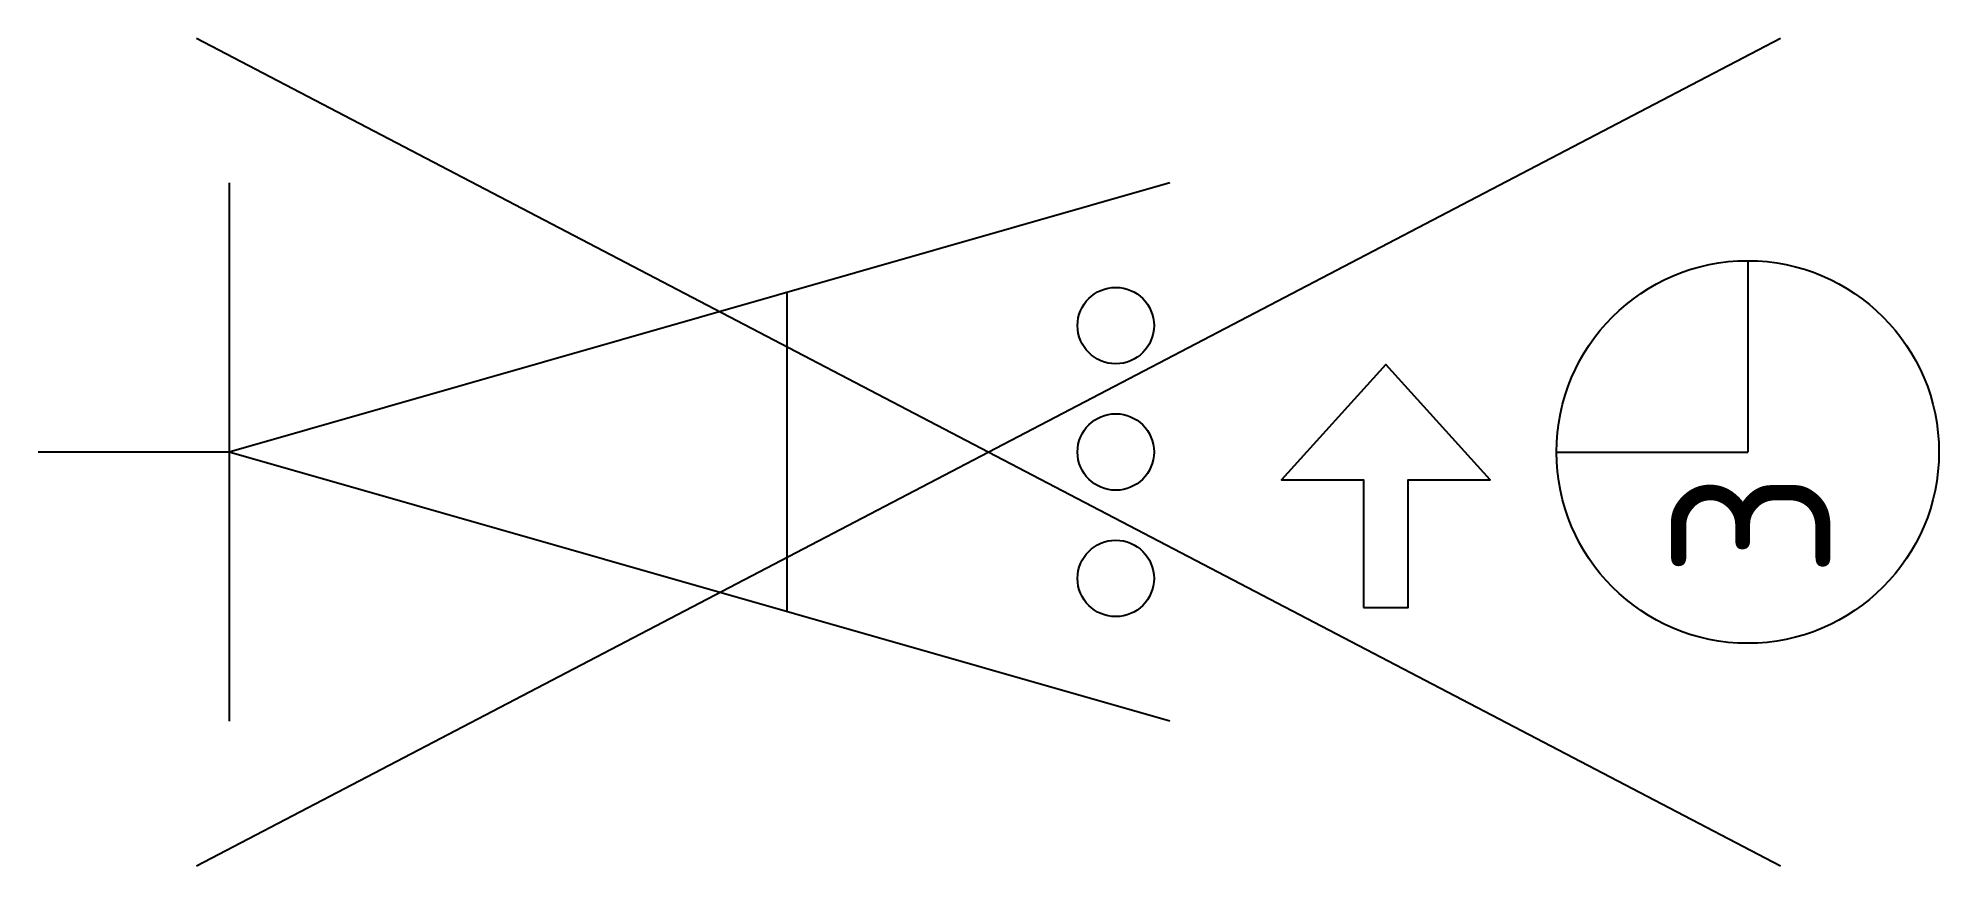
# Model space of a CAD drawing. Header units: metres. Extents: x 0 to 14.9, y -3.2 to 3.2.
import ezdxf

# ---------------------------------------------------------------- set-up
doc = ezdxf.new("R2010")
doc.units = ezdxf.units.M
doc.styles.add('NLCS-ISO', font='NLCS-ISO.ttf')

msp = doc.modelspace()

# ---------------------------------------------------------------- linework, layer by layer
for p, q in [((1.243, 3.245), (13.67, -3.245)), ((1.243, -3.245), (13.67, 3.245)), ((8.878, 2.11), (1.499, 0)), ((1.499, 2.11), (1.499, -2.11)), ((13.413, 1.5), (13.413, 0)), ((5.878, -1.252), (5.878, 1.252)), ((1.499, 0), (0, 0)), ((8.878, -2.11), (1.499, 0)), ((11.913, 0), (13.413, 0))]:
    msp.add_line(p, q)
msp.add_lwpolyline([(10.398, -1.218), (10.749, -1.218), (10.749, -0.218), (11.393, -0.218), (10.573, 0.687), (9.754, -0.218), (10.398, -0.218)], close=True)
for centre, radius in [((13.413, 0), 1.5), ((8.455, 0.991), 0.3), ((8.455, 0), 0.3), ((8.455, -0.991), 0.3)]:
    msp.add_circle(centre, radius)

# ---------------------------------------------------------------- texts
at = {"style": 'NLCS-ISO'}
msp.add_text('3', height=1.25, rotation=90, dxfattribs=at).set_placement((14.065, -0.984))

doc.saveas('drawing.dxf')
